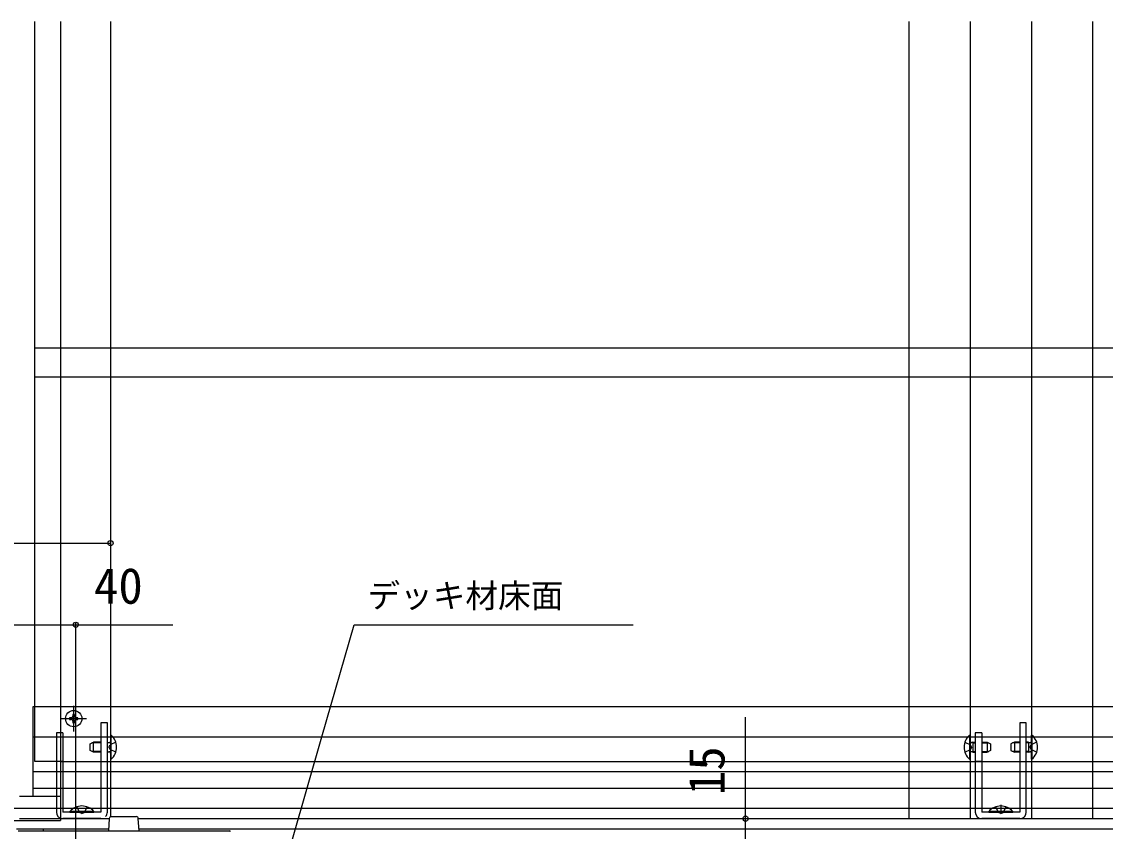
# Model space of a CAD drawing. Units: millimetres, scale not verified. Extents: x -1050 to 1050, y -1568 to 1559.
# Drawn here: x -354 to 177, y 405 to 802 of the extents above; entities that cross this region are included whole.
import ezdxf
from ezdxf.enums import TextEntityAlignment as Align

# ---------------------------------------------------------------- set-up
doc = ezdxf.new("R2010")
doc.units = ezdxf.units.MM
doc.header["$LTSCALE"] = 8
for name, color, linetype in [('0-4_YKK_12', 2, 'Continuous'), ('0-5_YKK_13', 4, 'Continuous'), ('0-6_YKK_D', 6, 'Continuous')]:
    doc.layers.add(name, color=color, linetype=linetype)
doc.styles.add('ＭＳ ゴシック', font='')
doc.styles.get('ＭＳ ゴシック').set_extended_font_data('MS Gothic')

msp = doc.modelspace()

# ---------------------------------------------------------------- linework, layer by layer
at = {"layer": '0-4_YKK_12'}
for p, q in [((-335, 802.018), (-335, 411.5)), ((-310.5, 802.018), (-310.5, 439.501)), ((80.5, 802.018), (80.5, 411.5)), ((110.5, 802.018), (110.5, 411.5)), ((140.5, 802.018), (140.5, 411.5)), ((170.5, 802.018), (170.5, 411.5)), ((-348.4, 422.5), (-348.4, 466.5)), ((-348.4, 466.5), (-335, 466.5)), ((-328.5, 454.25), (-328.5, 466.75)), ((-334.75, 460.5), (-322.25, 460.5)), ((-348.4, 451.5), (-335, 451.5)), ((-310.5, 439.501), (-310.5, 412.43)), ((-348.4, 434.572), (-335, 434.572)), ((-348.4, 426.5), (-335, 426.5)), ((366.6, 416.5), (-701.045, 416.5)), ((-335, 411.5), (-311.133, 411.5)), ((-335, 411.5), (-311.133, 411.5)), ((-335, 411.5), (-311.133, 411.5)), ((-296.867, 411.5), (367.817, 411.5)), ((-296.867, 411.5), (366.6, 411.5)), ((-356.5, 406.5), (-311.439, 406.5)), ((-296.561, 406.5), (367.117, 406.5))]:
    msp.add_line(p, q, dxfattribs=at)
for points in [[(-335, 466.5), (352.5, 466.5), (382.6, 466.5)], [(-335, 451.5), (352.5, 451.5), (382.6, 451.5)], [(-335, 434.572), (352.5, 434.572), (382.6, 434.572)], [(-335, 426.5), (352.5, 426.5), (382.6, 426.5)]]:
    msp.add_lwpolyline(points, dxfattribs=at)
at = {"layer": '0-5_YKK_13'}
for p, q in [((-347.5, 439.501), (-347.5, 802.018)), ((-327.255, 460.085), (-326.425, 460.085)), ((-315.2, 458.5), (-315.2, 414.7)), ((-312, 458.5), (-315.2, 458.5)), ((-312, 414.7), (-312, 458.5)), ((134.8, 458.5), (134.8, 414.7)), ((138, 458.5), (134.8, 458.5)), ((138, 414.7), (138, 458.5)), ((-337, 453.5), (-337, 414.7)), ((-333.8, 453.5), (-337, 453.5)), ((-333.8, 453.5), (-333.8, 414.7)), ((-310.5, 452.4), (-310.5, 440.6)), ((-310.252, 452.4), (-310.5, 452.4)), ((-310.252, 440.6), (-310.252, 452.4)), ((110.252, 452.4), (110.5, 452.4)), ((110.252, 452.4), (110.252, 440.6)), ((110.5, 440.6), (110.5, 452.4)), ((113, 453.5), (113, 414.7)), ((116.2, 453.5), (113, 453.5)), ((116.2, 453.5), (116.2, 414.7)), ((140.5, 440.6), (140.5, 452.4)), ((140.748, 452.4), (140.5, 452.4)), ((140.748, 452.4), (140.748, 440.6)), ((-320.5, 448.2), (-318.8, 449)), ((-320.5, 444.8), (-320.5, 448.2)), ((-315.2, 448.567), (-319.72, 448.567)), ((-315.2, 449), (-318.8, 449)), ((-318.8, 444), (-318.8, 449)), ((-311.9, 449), (-312, 449)), ((-311.9, 448.567), (-312, 448.567)), ((-311.9, 444), (-311.9, 449)), ((-311.9, 449), (-311.305, 448.784)), ((-311.9, 448.567), (-310.977, 448.76)), ((-311.244, 446.5), (-310.635, 447.645)), ((-311.244, 446.5), (-310.635, 445.355)), ((-307.917, 449), (-310.635, 447.645)), ((107.917, 449), (110.635, 447.645)), ((111.244, 446.5), (110.635, 447.645)), ((111.244, 446.5), (110.635, 445.355)), ((111.9, 448.567), (110.977, 448.76)), ((111.9, 449), (111.305, 448.784)), ((111.9, 449), (111.9, 444)), ((111.9, 449), (113, 449)), ((111.9, 448.567), (113, 448.567)), ((116.2, 449), (118.8, 449)), ((116.2, 448.567), (119.72, 448.567)), ((118.8, 449), (120.5, 448.2)), ((118.8, 449), (118.8, 444)), ((120.5, 448.2), (120.5, 444.8)), ((132.2, 449), (130.5, 448.2)), ((130.5, 448.2), (130.5, 444.8)), ((134.8, 448.567), (131.28, 448.567)), ((134.8, 449), (132.2, 449)), ((132.2, 449), (132.2, 444)), ((139.1, 449), (138, 449)), ((139.1, 448.567), (138, 448.567)), ((139.1, 449), (139.1, 444)), ((139.1, 449), (139.695, 448.784)), ((139.1, 448.567), (140.023, 448.76)), ((139.756, 446.5), (140.365, 447.645)), ((139.756, 446.5), (140.365, 445.355)), ((143.083, 449), (140.365, 447.645)), ((-318.8, 444), (-320.5, 444.8)), ((-315.2, 444.433), (-319.72, 444.433)), ((-315.2, 444), (-318.8, 444)), ((-311.9, 444.433), (-312, 444.433)), ((-311.9, 444), (-312, 444)), ((-311.9, 444.433), (-310.977, 444.24)), ((-311.9, 444), (-311.305, 444.216)), ((-307.917, 444), (-310.635, 445.355)), ((-310.252, 440.6), (-310.5, 440.6)), ((107.917, 444), (110.635, 445.355)), ((110.252, 440.6), (110.5, 440.6)), ((111.9, 444.433), (110.977, 444.24)), ((111.9, 444), (111.305, 444.216)), ((111.9, 444.433), (113, 444.433)), ((111.9, 444), (113, 444)), ((116.2, 444.433), (119.72, 444.433)), ((116.2, 444), (118.8, 444)), ((120.5, 444.8), (118.8, 444)), ((130.5, 444.8), (132.2, 444)), ((134.8, 444.433), (131.28, 444.433)), ((134.8, 444), (132.2, 444)), ((139.1, 444.433), (138, 444.433)), ((139.1, 444), (138, 444)), ((139.1, 444.433), (140.023, 444.24)), ((139.1, 444), (139.695, 444.216)), ((143.083, 444), (140.365, 445.355)), ((140.748, 440.6), (140.5, 440.6)), ((-335, 439.501), (-347.5, 439.501)), ((-333.8, 439.5), (-337, 439.5)), ((116.2, 439.5), (113, 439.5)), ((-315.2, 414.7), (-333.8, 414.7)), ((-330.4, 414.948), (-330.4, 414.7)), ((-318.6, 414.948), (-330.4, 414.948)), ((-330.4, 414.7), (-318.6, 414.7)), ((-327, 417.283), (-325.645, 414.565)), ((-324.5, 413.956), (-325.645, 414.565)), ((-324.5, 413.956), (-323.355, 414.565)), ((-322, 417.283), (-323.355, 414.565)), ((-318.6, 414.948), (-318.6, 414.7)), ((134.8, 414.7), (116.2, 414.7)), ((119.6, 414.948), (119.6, 414.7)), ((131.4, 414.948), (119.6, 414.948)), ((119.6, 414.7), (131.4, 414.7)), ((123, 417.283), (124.355, 414.565)), ((125.5, 413.956), (124.355, 414.565)), ((125.5, 418.201), (125.5, 414.7)), ((125.5, 413.956), (126.645, 414.565)), ((128, 417.283), (126.645, 414.565)), ((131.4, 414.948), (131.4, 414.7)), ((-362.5, 410.5), (-335, 410.5)), ((-355, 411.5), (-335, 411.5)), ((-315.2, 411.5), (-333.8, 411.5)), ((-311.129, 411.561), (-311.5, 405.5)), ((-310.131, 412.5), (-297.869, 412.5)), ((-296.5, 405.5), (-296.871, 411.561)), ((134.8, 411.5), (116.2, 411.5)), ((-355.754, 405.5), (-252.246, 405.5))]:
    msp.add_line(p, q, dxfattribs=at)
for points in [[(-347.5, 642.271), (-335, 642.271), (352.5, 642.271)], [(-347.5, 627.962), (-335, 627.962), (352.5, 627.962)], [(-328.085, 461.745), (-328.085, 462.575), (-328.915, 462.575), (-328.915, 461.745)], [(-329.745, 460.915), (-330.575, 460.915), (-330.575, 460.085), (-329.745, 460.085)], [(-328.915, 459.255), (-328.915, 458.425), (-328.085, 458.425), (-328.085, 459.255)], [(-326.425, 460.085), (-326.425, 460.915), (-327.255, 460.915)], [(-335, 439.501), (352.5, 439.501), (382.5, 439.501)], [(-355, 422.5), (-335, 422.5), (-335, 410.5)], [(-356.5, 406.5), (-343.5, 406.5), (-343.5, 405.5)]]:
    msp.add_lwpolyline(points, dxfattribs=at)
msp.add_circle((-328.5, 460.5), 4, dxfattribs=at)
for centre, radius, start, end in [((-329.745, 461.745), 0.83, 270, 0), ((-327.255, 461.745), 0.83, 180, 270), ((-329.745, 459.255), 0.83, 0, 90), ((-327.255, 459.255), 0.83, 90, 180), ((-315.2, 446.5), 7.7, 309.98312, 50.01688), ((115.2, 446.5), 7.7, 129.98312, 230.01688), ((135.8, 446.5), 7.7, 309.98312, 50.01688), ((-311.1, 449.348), 0.6, 250.03043, 0), ((111.1, 449.348), 0.6, 180, 289.96957), ((139.9, 449.348), 0.6, 250.03043, 0), ((-311.1, 443.652), 0.6, 0, 109.96957), ((111.1, 443.652), 0.6, 70.03043, 180), ((139.9, 443.652), 0.6, 0, 109.96957), ((-333.8, 414.7), 3.2, 180, 270), ((-324.5, 410), 7.7, 39.98312, 140.01688), ((-315.2, 414.7), 3.2, 316.56746, 0), ((116.2, 414.7), 3.2, 180, 270), ((125.5, 410), 7.7, 39.98312, 140.01688), ((134.8, 414.7), 3.2, 270, 0), ((-310.131, 411.5), 1, 90, 176.5), ((-297.869, 411.5), 1, 3.5, 90), ((-252.246, 405), 0.5, 3.5, 90)]:
    msp.add_arc(centre, radius, start, end, dxfattribs=at)
at = {"layer": '0-6_YKK_D'}
for p, q in [((-428.5, 546.5), (-310.5, 546.5)), ((-327.5, 371.9), (-327.5, 507.5))]:
    msp.add_line(p, q, dxfattribs=at)
for points in [[(-367.5, 506.5), (-327.5, 506.5), (-279.945, 506.5)], [(-222.701, 396.5), (-221.295, 401.402), (-206.93, 451.5), (-191.159, 506.5), (-54.605, 506.5)], [(0.5, 396.5), (0.5, 411.5), (0.5, 461.155)]]:
    msp.add_lwpolyline(points, dxfattribs=at)
for centre in [(-310.5, 546.5), (-327.5, 506.5), (0.5, 411.5)]:
    msp.add_circle(centre, 1.275, dxfattribs=at)

# ---------------------------------------------------------------- texts
at = {"layer": '0-6_YKK_D', "style": 'ＭＳ ゴシック'}
for s, height, p in [('40', 17.6, (-318.627, 511.5)), ('デッキ材床面', 11.73, (-184.666, 511.363))]:
    msp.add_text(s, height=height, dxfattribs=at).set_placement(p, align=Align.BOTTOM_LEFT)
msp.add_text('15', height=17.6, rotation=90, dxfattribs=at).set_placement((-4.5, 423.018), align=Align.BOTTOM_LEFT)

doc.saveas('drawing.dxf')
